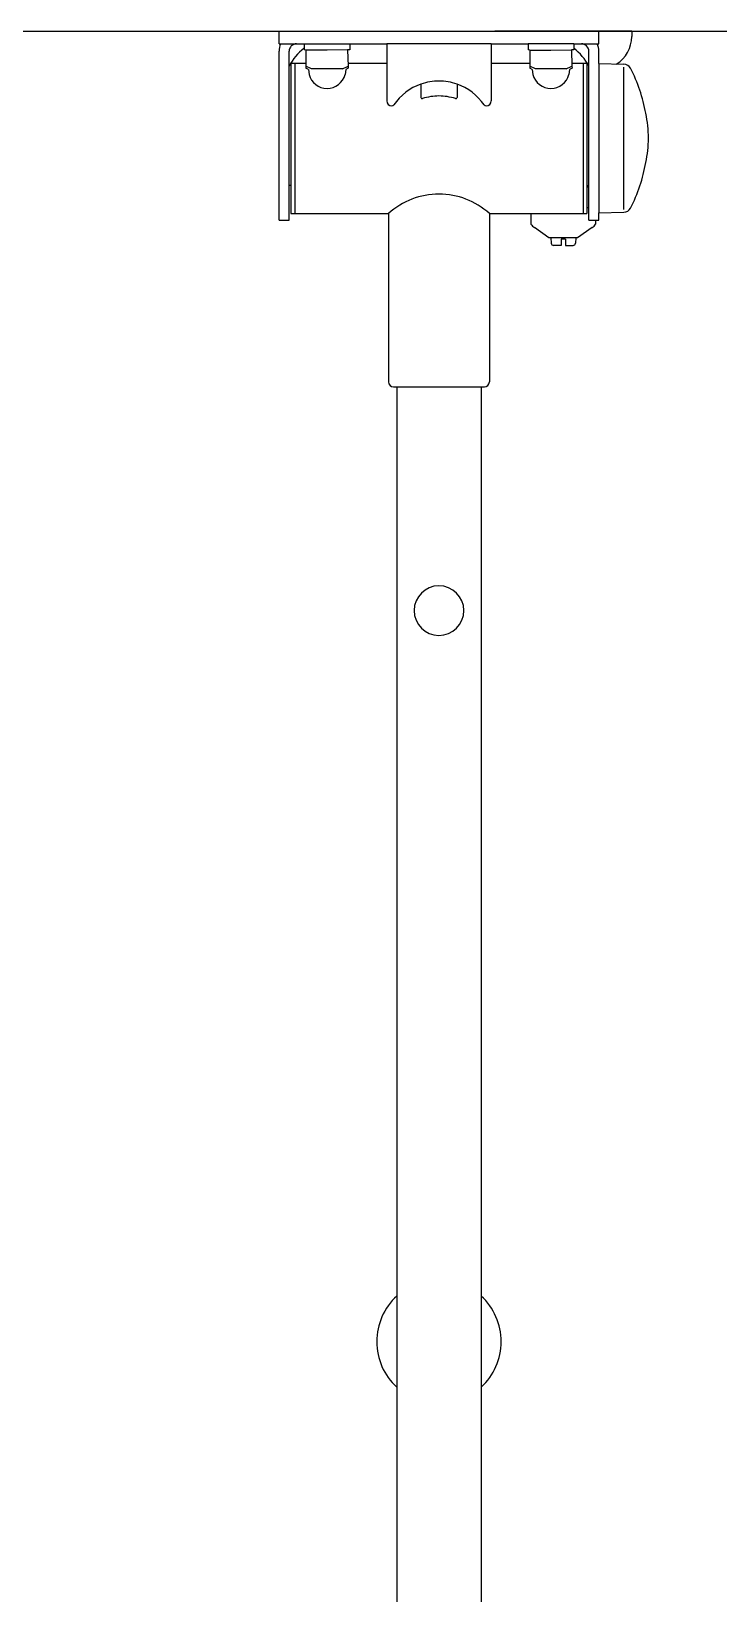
# Model space of a CAD drawing. Header units: millimetres. Extents: x -3377 to 119122, y -22007 to 15479.
# Drawn here: x 28753.9 to 28781.6, y 10031.5 to 10094.3 of the extents above; entities that cross this region are included whole.
import ezdxf

# ---------------------------------------------------------------- set-up
doc = ezdxf.new("R2010")
doc.units = ezdxf.units.MM
doc.header["$LTSCALE"] = 150
doc.header["$MEASUREMENT"] = 0
doc.layers.get('0').update_dxf_attribs({"plot": 0})
doc.layers.add('S-ARCH', color=252, linetype='Continuous', plot=False)
doc.layers.add('TOIL', color=6, linetype='Continuous')

# ---------------------------------------------------------------- blocks, each defined once
blk = doc.blocks.new('A$C704E4F0D')
at = {"color": 252}
blk.add_line((-750, 615), (-580, 615), dxfattribs=at)
at = {"layer": 'TOIL', "color": 252}
for p, q in [((-681.42542, 614.99964, 0), (-679.50042, 614.99964, 0)), ((-681.42542, 614.49964, 0), (-681.42542, 614.99964, 0)), ((-679.50042, 614.99964, 0), (-678.35195, 615.00281, 0)), ((-678.35195, 615.00281, 0), (-675.00042, 614.99964, 0)), ((-675.00042, 614.99964, 0), (-672.45367, 614.99964, 0)), ((-671.03042, 614.99972, 0), (-672.75042, 614.99972, 0)), ((-672.75042, 614.99972, 0), (-672.75042, 614.99964, 0)), ((-672.45367, 614.99964, 0), (-671.51841, 614.99964, 0)), ((-671.51841, 614.99964, 0), (-670.50042, 614.99964, 0)), ((-668.97042, 614.99972, 0), (-671.03042, 614.99972, 0)), ((-670.50042, 614.99964, 0), (-668.57542, 614.99964, 0)), ((-667.25042, 614.99972, 0), (-668.97042, 614.99972, 0)), ((-668.57542, 614.49964, 0), (-668.57542, 614.99964, 0)), ((-667.25042, 614.99972, 0), (-667.25042, 614.78913, 0)), ((-681.42542, 614.49964, 0), (-681.36704, 614.49964, 0)), ((-681.42542, 613.69964, 0), (-681.42542, 614.19964, 0)), ((-681.36704, 614.49964, 0), (-680.72542, 614.49964, 0)), ((-681.02542, 613.59964, 0), (-681.02542, 614.19964, 0)), ((-680.72542, 614.49964, 0), (-680.42042, 614.49964, 0)), ((-680.42042, 614.49964, 0), (-679.50042, 614.49964, 0)), ((-680.42042, 614.49964, 0), (-680.42042, 614.3157, 0)), ((-680.42042, 614.3157, 0), (-680.42042, 614.24964, 0)), ((-680.35042, 614.23521, 0), (-680.42042, 614.24964, 0)), ((-679.50042, 614.24253, 0), (-680.35042, 614.23521, 0)), ((-680.35042, 614.23521, 0), (-680.35042, 614.15929, 0)), ((-680.35042, 614.15929, 0), (-680.35042, 613.72464, 0)), ((-679.50042, 614.49964, 0), (-678.58042, 614.49964, 0)), ((-678.67542, 614.24964, 0), (-679.50042, 614.24253, 0)), ((-678.67542, 614.24964, 0), (-678.65299, 613.59649, 0)), ((-678.58042, 614.24964, 0), (-678.67542, 614.24964, 0)), ((-678.58042, 614.49964, 0), (-677.10033, 614.49964, 0)), ((-678.58042, 614.49964, 0), (-678.58042, 614.24964, 0)), ((-675.00042, 614.49964, 0), (-677.10033, 614.49964, 0)), ((-677.10033, 614.49964, 0), (-677.10033, 613.72464, 0)), ((-672.97078, 614.49964, 0), (-675.00042, 614.49964, 0)), ((-672.90051, 614.49964, 0), (-672.97078, 614.49964, 0)), ((-672.90051, 614.49964, 0), (-672.38094, 614.49964, 0)), ((-672.90051, 614.49964, 0), (-672.90051, 614.19845, 0)), ((-672.90051, 614.19845, 0), (-672.90051, 613.91853, 0)), ((-672.38094, 614.49964, 0), (-671.42042, 614.49964, 0)), ((-671.42042, 614.49964, 0), (-671.42042, 614.34193, 0)), ((-670.50042, 614.49964, 0), (-671.42042, 614.49964, 0)), ((-671.42042, 614.34193, 0), (-671.42042, 614.24964, 0)), ((-671.35042, 614.23521, 0), (-671.42042, 614.24964, 0)), ((-671.35042, 614.23521, 0), (-670.50042, 614.24253, 0)), ((-671.35042, 614.23521, 0), (-671.35042, 614.15929, 0)), ((-671.35042, 614.15929, 0), (-671.35042, 613.72464, 0)), ((-669.58042, 614.49964, 0), (-670.50042, 614.49964, 0)), ((-670.50042, 614.24253, 0), (-669.67542, 614.24964, 0)), ((-669.58042, 614.24964, 0), (-669.67542, 614.24964, 0)), ((-669.67542, 614.24964, 0), (-669.65299, 613.59649, 0)), ((-669.58042, 614.49964, 0), (-669.58042, 614.3157, 0)), ((-669.58042, 614.49964, 0), (-669.27542, 614.49964, 0)), ((-669.58042, 614.3157, 0), (-669.58042, 614.24964, 0)), ((-669.27542, 614.49964, 0), (-668.6338, 614.49964, 0)), ((-668.97542, 610.69964, 0), (-668.97542, 614.19964, 0)), ((-668.6338, 614.49964, 0), (-668.57542, 614.49964, 0)), ((-668.57542, 613.69964, 0), (-668.57542, 614.19964, 0)), ((-681.42542, 610.69964, 0), (-681.42542, 613.69964, 0)), ((-681.02542, 610.69964, 0), (-681.02542, 613.59964, 0)), ((-680.95042, 613.72464, 0), (-680.95042, 612.59964, 0)), ((-680.95042, 613.72464, 0), (-680.80042, 613.72464, 0)), ((-680.80042, 613.72464, 0), (-680.80042, 610.69964, 0)), ((-680.80042, 613.72464, 0), (-680.35042, 613.72464, 0)), ((-680.35042, 613.72464, 0), (-680.35042, 613.59773, 0)), ((-680.35042, 613.59773, 0), (-680.35042, 613.52181, 0)), ((-680.1204, 613.48629, 0), (-680.35042, 613.59773, 0)), ((-680.25042, 613.46407, 0), (-680.35042, 613.52181, 0)), ((-680.25042, 613.46407, 0), (-680.22542, 613.25761, 0)), ((-679.73044, 613.48629, 0), (-680.1204, 613.48629, 0)), ((-679.50042, 613.48629, 0), (-679.73044, 613.48629, 0)), ((-679.2704, 613.48629, 0), (-679.50042, 613.48629, 0)), ((-678.88044, 613.48629, 0), (-679.2704, 613.48629, 0)), ((-678.88044, 613.48629, 0), (-678.65299, 613.59649, 0)), ((-678.75042, 613.46407, 0), (-678.77542, 613.25761, 0)), ((-678.65042, 613.52181, 0), (-678.75042, 613.46407, 0)), ((-678.65299, 613.59649, 0), (-678.65042, 613.52181, 0)), ((-678.65042, 613.72464, 0), (-677.10033, 613.72464, 0)), ((-677.10033, 613.72464, 0), (-677.10033, 612.19964, 0)), ((-672.90051, 613.91853, 0), (-672.90051, 613.72464, 0)), ((-672.90051, 613.72464, 0), (-671.35042, 613.72464, 0)), ((-672.90051, 613.72464, 0), (-672.90051, 612.19964, 0)), ((-671.35042, 613.72464, 0), (-671.35042, 613.59773, 0)), ((-671.35042, 613.59773, 0), (-671.35042, 613.52181, 0)), ((-671.1204, 613.48629, 0), (-671.35042, 613.59773, 0)), ((-671.25042, 613.46407, 0), (-671.35042, 613.52181, 0)), ((-671.25042, 613.46407, 0), (-671.22542, 613.25761, 0)), ((-670.73044, 613.48629, 0), (-671.1204, 613.48629, 0)), ((-670.50042, 613.48629, 0), (-670.73044, 613.48629, 0)), ((-670.2704, 613.48629, 0), (-670.50042, 613.48629, 0)), ((-669.88044, 613.48629, 0), (-670.2704, 613.48629, 0)), ((-669.88044, 613.48629, 0), (-669.65299, 613.59649, 0)), ((-669.75042, 613.46407, 0), (-669.77542, 613.25761, 0)), ((-669.65042, 613.52181, 0), (-669.75042, 613.46407, 0)), ((-669.65299, 613.59649, 0), (-669.65042, 613.52181, 0)), ((-669.65042, 613.72464, 0), (-669.20042, 613.72464, 0)), ((-669.20042, 613.72464, 0), (-669.20042, 610.69964, 0)), ((-669.20042, 613.72464, 0), (-669.05042, 613.72464, 0)), ((-669.05042, 613.72464, 0), (-669.05042, 612.59964, 0)), ((-668.57542, 613.69964, 0), (-668.57542, 610.69964, 0)), ((-668.57542, 613.69964, 0), (-667.56147, 613.67309, 0)), ((-667.58346, 613.56298, 0), (-667.58346, 610.69964, 0)), ((-675.72542, 612.87675, 0), (-675.72542, 612.34093, 0)), ((-674.27542, 612.87675, 0), (-674.27542, 612.34093, 0)), ((-680.95042, 612.59964, 0), (-680.95042, 610.69964, 0)), ((-669.05042, 612.59964, 0), (-669.05042, 610.69964, 0)), ((-681.42542, 607.69964, 0), (-681.42542, 610.69964, 0)), ((-681.02542, 608.79942, 0), (-681.02542, 610.69964, 0)), ((-680.95042, 610.69964, 0), (-680.95042, 608.79964, 0)), ((-680.80042, 610.69964, 0), (-680.80042, 607.67464, 0)), ((-669.20042, 610.69964, 0), (-669.20042, 607.67464, 0)), ((-669.05042, 610.69964, 0), (-669.05042, 608.79964, 0)), ((-668.97542, 608.80032, 0), (-668.97542, 610.69964, 0)), ((-668.57542, 610.69964, 0), (-668.57542, 607.69964, 0)), ((-667.58346, 610.69964, 0), (-667.58346, 607.83357, 0)), ((-680.95042, 608.79964, 0), (-681.02542, 608.79942, 0)), ((-681.02542, 607.39964, 0), (-681.02542, 608.79942, 0)), ((-680.95042, 608.79964, 0), (-680.95042, 607.67464, 0)), ((-669.05042, 608.79964, 0), (-668.97542, 608.80032, 0)), ((-669.05042, 608.79964, 0), (-669.05042, 607.67464, 0)), ((-668.97542, 608.7636, 0), (-669.05042, 608.7203, 0)), ((-668.97542, 607.39964, 0), (-668.97542, 608.80032, 0)), ((-668.97542, 607.89948, 0), (-669.05042, 607.89948, 0)), ((-668.57542, 607.69964, 0), (-667.56147, 607.72619, 0)), ((-681.42542, 607.39964, 0), (-681.42542, 607.69964, 0)), ((-681.42542, 607.39964, 0), (-681.02542, 607.39964, 0)), ((-680.95042, 607.67464, 0), (-680.80042, 607.67464, 0)), ((-680.80042, 607.67464, 0), (-677.02542, 607.67464, 0)), ((-677.02542, 607.67464, 0), (-677.02542, 600.89964, 0)), ((-672.97542, 607.67464, 0), (-672.97542, 602.83384, 0)), ((-672.97542, 607.67464, 0), (-669.20042, 607.67464, 0)), ((-671.30103, 607.67464, 0), (-671.30103, 607.23834, 0)), ((-670.57669, 606.69945, 0), (-671.16457, 607.10349, 0)), ((-668.8377, 607.10317, 0), (-669.42511, 606.69945, 0)), ((-669.20042, 607.67464, 0), (-669.05042, 607.67464, 0)), ((-668.97542, 607.39964, 0), (-668.57542, 607.39964, 0)), ((-668.70101, 607.39964, 0), (-668.70101, 607.23834, 0)), ((-668.57542, 607.39964, 0), (-668.57542, 607.69964, 0)), ((-670.50042, 606.69945, 0), (-670.57669, 606.69945, 0)), ((-669.50042, 606.69945, 0), (-670.50042, 606.69945, 0)), ((-670.50042, 606.69945, 0), (-670.50042, 606.6872, 0)), ((-670.50042, 606.6872, 0), (-670.49017, 606.48221, 0)), ((-670.09042, 606.6372, 0), (-670.09042, 606.3872, 0)), ((-669.91042, 606.6372, 0), (-670.09042, 606.6372, 0)), ((-669.91042, 606.6372, 0), (-669.91042, 606.3872, 0)), ((-669.50042, 606.6872, 0), (-669.51067, 606.48221, 0)), ((-669.42511, 606.69945, 0), (-669.50042, 606.69945, 0)), ((-669.50042, 606.69945, 0), (-669.50042, 606.6872, 0)), ((-670.09042, 606.3872, 0), (-670.3903, 606.3872, 0)), ((-669.91042, 606.3872, 0), (-669.61055, 606.3872, 0)), ((-672.97542, 602.83384, 0), (-672.97542, 602.57471, 0)), ((-672.97542, 602.57471, 0), (-672.97542, 602.18516, 0)), ((-672.97542, 602.18516, 0), (-672.97542, 600.89964, 0)), ((-676.82542, 600.69964, 0), (-676.70042, 600.69964, 0)), ((-676.70042, 600.69964, 0), (-675.00042, 600.69964, 0)), ((-676.70042, 600.69964, 0), (-676.70042, 591.69964, 0)), ((-675.00042, 600.69964, 0), (-673.30042, 600.69964, 0)), ((-673.30042, 600.69964, 0), (-673.17542, 600.69964, 0)), ((-673.30042, 600.69964, 0), (-673.30042, 591.69964, 0)), ((-676.70042, 591.69964, 0), (-676.70042, 564.13267, 0)), ((-673.30042, 591.69964, 0), (-673.30042, 564.13267, 0)), ((-676.70042, 564.13267, 0), (-676.70042, 562.29964, 0)), ((-673.30042, 564.13267, 0), (-673.30042, 562.29964, 0)), ((-676.70042, 562.29964, 0), (-676.70042, 560.46661, 0)), ((-673.30042, 562.29964, 0), (-673.30042, 560.46661, 0)), ((-676.70042, 560.46661, 0), (-676.70042, 544.99964, 0)), ((-673.30042, 560.46661, 0), (-673.30042, 544.99964, 0))]:
    blk.add_line(p, q, dxfattribs=at)
for centre, radius, start, end in [((-668.55042, 614.78913, 0), 1.3, 301.5408522, 359.9999924), ((-680.62542, 614.19964, 0), 0.8, 157.9756872, 180), ((-680.72542, 614.19964, 0), 0.3, 90, 180), ((-679.17888, 612.6531, 0), 2.075, 126.7504255, 152.8602837), ((-670.82196, 612.6531, 0), 2.075, 27.1397163, 53.2495745), ((-669.27542, 614.19964, 0), 0.3, 0, 90), ((-669.37542, 614.19964, 0), 0.8, 0, 22.0243128), ((-667.56932, 613.37319, 0), 0.3, 27.9722676, 88.5), ((-672.60342, 610.69964, 0), 6, 9.6282473, 27.9722676), ((-679.50042, 613.44964, 0), 0.75, 194.8351116, 270), ((-679.50042, 613.44964, 0), 0.75, 270, 345.1648884), ((-675.00042, 610.79964, 0), 2.2, 109.2411888, 145.5826113), ((-675.00042, 610.79964, 0), 2.2, 90, 109.2411888), ((-675.00042, 610.79964, 0), 2.2, 70.7588112, 90), ((-675.00042, 610.79964, 0), 2.2, 34.4173887, 70.7588112), ((-670.50042, 613.44964, 0), 0.75, 194.8351116, 270), ((-670.50042, 613.44964, 0), 0.75, 270, 345.1648884), ((-676.90033, 612.19964, 0), 0.2, 180, 270), ((-675.67542, 612.34093, 0), 0.05, 180, 288.2976483), ((-675.00042, 610.29964, 0), 2.1, 90, 108.2976484), ((-675.00042, 610.29964, 0), 2.1, 71.7023516, 90), ((-674.32542, 612.34093, 0), 0.05, 251.7023517, 0), ((-673.10178, 612.20091, 0), 0.20128, 269.6381477, 359.6381477), ((-676.89906, 612.10205, 0), 0.10242, 269.2888746, 324.8714859), ((-673.10305, 612.09964, 0), 0.1, 214.4173887, 270), ((-671.07769, 610.71317, 0), 4.5, 359.8277434, 12.709033), ((-671.07769, 610.71317, 0), 4.5, 347.290967, 359.8277434), ((-672.68721, 610.71317, 0), 6.08041, 332.2854777, 350.6294981), ((-675.00042, 605.42742, 0), 3.025, 90, 132.0224306), ((-675.00042, 605.42742, 0), 3.025, 47.9775694, 90), ((-667.56932, 608.02609, 0), 0.3, 271.5, 332.0277324), ((-670.85655, 607.55165, 0), 0.54381, 215.1794798, 235.4999289), ((-669.14571, 607.55134, 0), 0.54381, 304.5001092, 324.8613709), ((-670.3903, 606.4872, 0), 0.1, 182.8624052, 270), ((-669.61055, 606.4872, 0), 0.1, 270, 357.1375948), ((-676.82542, 600.89964, 0), 0.2, 180, 270), ((-673.17542, 600.89964, 0), 0.2, 270, 0), ((-675.00042, 591.69964, 0), 1, 90, 180), ((-675.00042, 591.69964, 0), 1, 0, 90), ((-675.00042, 591.69964, 0), 1, 180, 270), ((-675.00042, 591.69964, 0), 1, 270, 0), ((-675.00042, 562.29964, 0), 2.5, 132.843643, 180), ((-675.00042, 562.29964, 0), 2.5, 0, 47.156357), ((-675.00042, 562.29964, 0), 2.5, 180, 227.156357), ((-675.00042, 562.29964, 0), 2.5, 312.8436431, 0)]:
    blk.add_arc(centre, radius, start, end, dxfattribs=at)
blk = doc.blocks.new('2021-1102')
blk.add_blockref('A$C704E4F0D', (17334.931, -6040.974))

msp = doc.modelspace()

# ---------------------------------------------------------------- block references
at = {"layer": 'S-ARCH'}
msp.add_blockref('2021-1102', (12110.4, 15520.271), dxfattribs=at)

doc.saveas('drawing.dxf')
